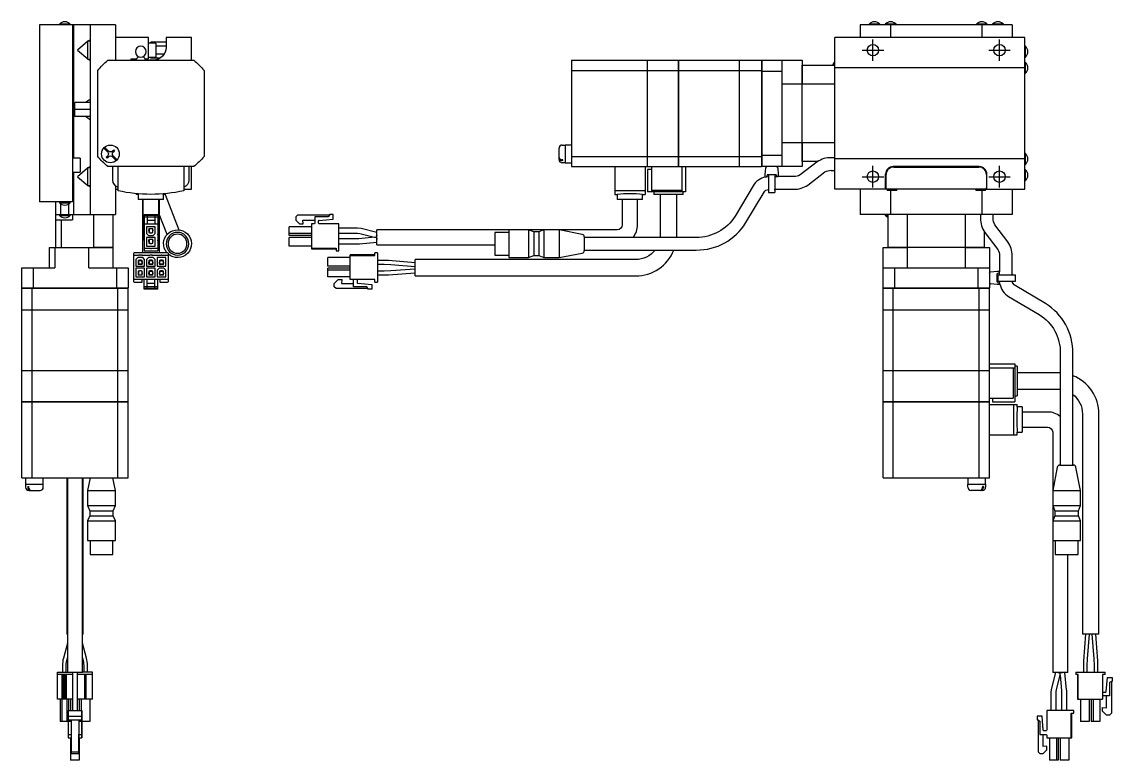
# Model space of a CAD drawing. Extents: x 0 to 883, y -8 to 535.
# Drawn here: x 452.5 to 883.2, y 122.6 to 414.4 of the extents above; entities that cross this region are included whole.
import ezdxf

# ---------------------------------------------------------------- set-up
doc = ezdxf.new("R2010")
doc.units = 0
doc.header["$LTSCALE"] = 0.5
doc.linetypes.add('CENTER', pattern=[50.8, 31.75, -6.35, 6.35, -6.35])
doc.layers.add('MSM_CENTER', color=1, linetype='CENTER')
doc.layers.add('MSM_CONTINUOUS', color=7, linetype='CONTINUOUS')

msp = doc.modelspace()

# ---------------------------------------------------------------- linework, layer by layer
at = {"layer": 'MSM_CENTER'}
for p, q in [((788.72, 398.97), (788.72, 407.47)), ((838.72, 398.97), (838.72, 407.47)), ((784.47, 403.22), (792.97, 403.22)), ((834.47, 403.22), (842.97, 403.22)), ((788.72, 348.97), (788.72, 357.47)), ((838.72, 348.97), (838.72, 357.47)), ((784.47, 353.22), (792.97, 353.22)), ((834.47, 353.22), (842.97, 353.22))]:
    msp.add_line(p, q, dxfattribs=at)
at = {"layer": 'MSM_CONTINUOUS'}
for p, q in [((471.68, 413.52), (467.38, 413.52)), ((467.38, 413.52), (467.38, 413.22)), ((471.68, 413.22), (471.68, 413.52)), ((791.47, 413.52), (787.17, 413.52)), ((787.17, 413.52), (787.17, 413.22)), ((791.47, 413.22), (791.47, 413.52)), ((797.87, 413.52), (793.57, 413.52)), ((793.57, 413.52), (793.57, 413.22)), ((797.87, 413.22), (797.87, 413.52)), ((833.87, 413.52), (829.57, 413.52)), ((829.57, 413.52), (829.57, 413.22)), ((833.87, 413.22), (833.87, 413.52)), ((840.27, 413.52), (835.97, 413.52)), ((835.97, 413.52), (835.97, 413.22)), ((840.27, 413.22), (840.27, 413.52)), ((489.53, 413.22), (459.53, 413.22)), ((459.53, 413.22), (459.53, 343.22)), ((472.53, 413.22), (472.53, 343.22)), ((473.03, 360.47), (473.03, 413.22)), ((479.53, 413.22), (479.53, 338.22)), ((489.53, 413.22), (489.53, 399.22)), ((783.72, 413.22), (783.72, 408.22)), ((843.72, 413.22), (783.72, 413.22)), ((795.72, 413.22), (795.72, 408.22)), ((831.72, 413.22), (831.72, 408.22)), ((843.72, 413.22), (843.72, 408.22)), ((478.53, 406.63), (474.53, 403.22)), ((478.53, 406.72), (478.53, 399.72)), ((479.53, 406.72), (478.53, 406.72)), ((479.41, 407.12), (478.66, 406.72)), ((479.53, 406.97), (479.41, 407.12)), ((502.53, 408.22), (489.53, 408.22)), ((502.53, 399.82), (502.53, 408.22)), ((505.53, 405.97), (502.53, 405.97)), ((509.53, 406.4), (503.53, 406.4)), ((503.53, 405.97), (503.53, 406.4)), ((505.53, 405.97), (505.53, 400.47)), ((509.53, 408.22), (509.53, 404.32)), ((519.53, 408.22), (509.53, 408.22)), ((519.53, 399.22), (519.53, 408.22)), ((773.72, 348.22), (773.72, 408.22)), ((848.72, 408.22), (773.72, 408.22)), ((848.72, 348.22), (848.72, 408.22)), ((474.53, 403.22), (478.61, 399.76)), ((509.53, 404.81), (505.53, 404.81)), ((508.75, 401.64), (505.53, 401.64)), ((849.02, 404.77), (848.72, 404.77)), ((849.02, 400.47), (849.02, 404.77)), ((478.53, 399.72), (479.53, 399.72)), ((478.66, 399.72), (479.41, 399.32)), ((479.41, 399.32), (479.53, 399.48)), ((486.56, 399.22), (520.5, 399.22)), ((495.73, 399.82), (497.93, 399.82)), ((495.73, 399.22), (495.73, 399.82)), ((497.93, 399.82), (498.13, 400.18)), ((500.93, 400.18), (501.14, 399.82)), ((501.14, 399.82), (502.53, 399.82)), ((502.53, 400.47), (505.53, 400.47)), ((503.03, 399.22), (503.03, 399.32)), ((504.53, 399.32), (503.03, 399.32)), ((503.53, 400.05), (503.53, 400.47)), ((507.13, 400.05), (503.53, 400.05)), ((669.72, 399.22), (669.72, 357.22)), ((669.72, 399.22), (699.67, 399.22)), ((699.67, 357.22), (699.67, 399.22)), ((699.67, 399.17), (699.72, 399.17)), ((699.72, 357.22), (699.72, 399.22)), ((699.72, 399.22), (711.97, 399.22)), ((711.97, 357.22), (711.97, 399.22)), ((711.97, 399.17), (712.02, 399.17)), ((712.02, 357.22), (712.02, 399.22)), ((712.02, 399.22), (735.97, 399.22)), ((735.97, 357.22), (735.97, 399.22)), ((735.97, 399.17), (736.02, 399.17)), ((736.02, 357.22), (736.02, 399.22)), ((736.02, 399.22), (744.72, 399.22)), ((744.72, 399.22), (744.72, 357.22)), ((744.82, 399.22), (744.72, 399.12)), ((744.82, 399.22), (744.82, 394.72)), ((744.82, 399.22), (760.72, 399.22)), ((752.72, 399.22), (752.72, 394.72)), ((760.72, 399.22), (760.72, 389.72)), ((760.72, 359.22), (760.72, 397.22)), ((760.72, 397.22), (773.72, 397.22)), ((773.43, 398.37), (773.43, 397.22)), ((773.72, 398.37), (773.43, 398.37)), ((848.72, 400.47), (849.02, 400.47)), ((849.02, 398.37), (848.72, 398.37)), ((849.02, 394.07), (849.02, 398.37)), ((482.53, 361.25), (482.53, 395.19)), ((524.53, 395.19), (524.53, 361.25)), ((669.72, 395.19), (699.67, 395.19)), ((699.67, 394.94), (699.72, 394.94)), ((699.72, 395.19), (711.97, 395.19)), ((711.97, 394.94), (712.02, 394.94)), ((712.02, 395.19), (735.97, 395.19)), ((735.97, 394.94), (736.02, 394.94)), ((736.02, 395.19), (744.72, 395.19)), ((744.82, 394.72), (744.72, 394.68)), ((744.82, 394.72), (744.82, 361.72)), ((752.72, 394.72), (744.82, 394.72)), ((752.72, 394.72), (752.72, 361.72)), ((848.72, 396.22), (773.72, 396.22)), ((848.72, 394.07), (849.02, 394.07)), ((773.72, 389.72), (752.72, 389.72)), ((479.28, 383.59), (477.73, 382.49)), ((479.28, 383.59), (479.41, 383.62)), ((479.53, 383.47), (479.41, 383.62)), ((479.53, 382.47), (473.53, 382.47)), ((473.53, 376.97), (473.53, 382.47)), ((479.53, 379.72), (473.53, 379.72)), ((479.53, 376.97), (473.53, 376.97)), ((479.18, 375.89), (477.71, 376.97)), ((479.32, 375.84), (479.18, 375.89)), ((479.41, 375.82), (479.32, 375.84)), ((479.41, 375.82), (479.53, 375.98)), ((752.72, 366.72), (773.72, 366.72)), ((760.72, 366.72), (760.72, 357.22)), ((486.47, 362.93), (484.89, 364.52)), ((485.24, 364.87), (486.83, 363.28)), ((488.24, 363.28), (488.84, 363.89)), ((489.2, 363.53), (488.59, 362.93)), ((488.84, 363.89), (489.2, 363.53)), ((664.72, 360.02), (664.72, 364.42)), ((666.02, 365.72), (667.17, 365.72)), ((667.17, 365.72), (667.17, 358.72)), ((667.22, 365.67), (667.17, 365.67)), ((667.22, 365.72), (667.22, 358.72)), ((669.72, 365.72), (667.22, 365.72)), ((849.02, 362.37), (848.72, 362.37)), ((849.02, 358.07), (849.02, 362.37)), ((475.53, 360.47), (472.53, 360.47)), ((475.53, 360.47), (475.53, 354.97)), ((485.87, 360.92), (486.47, 361.52)), ((486.23, 360.56), (485.87, 360.92)), ((486.83, 361.16), (486.23, 360.56)), ((489.83, 359.58), (488.24, 361.16)), ((488.59, 361.52), (490.18, 359.93)), ((666.22, 359.93), (666.02, 359.93)), ((666.22, 359.58), (666.02, 359.58)), ((667.17, 358.72), (666.02, 358.72)), ((666.22, 359.58), (666.22, 359.93)), ((667.17, 358.77), (667.22, 358.77)), ((667.22, 358.72), (669.72, 358.72)), ((669.72, 361.25), (699.67, 361.25)), ((699.67, 361.51), (699.72, 361.51)), ((699.72, 361.25), (711.97, 361.25)), ((711.97, 361.51), (712.02, 361.51)), ((712.02, 361.25), (735.97, 361.25)), ((735.97, 361.51), (736.02, 361.51)), ((736.02, 361.25), (744.72, 361.25)), ((744.82, 361.72), (744.72, 361.77)), ((744.82, 361.72), (752.72, 361.72)), ((744.82, 361.72), (744.82, 357.22)), ((752.72, 361.72), (752.72, 357.22)), ((766.7, 359.06), (759.95, 353.89)), ((766.95, 359.22), (760.72, 359.22)), ((773.72, 360.72), (772.24, 360.72)), ((848.72, 360.22), (773.72, 360.22)), ((848.72, 358.07), (849.02, 358.07)), ((472.53, 354.97), (475.53, 354.97)), ((473.03, 338.22), (473.03, 354.97)), ((478.53, 356.63), (474.53, 353.22)), ((474.53, 353.22), (478.58, 349.78)), ((478.53, 356.72), (478.53, 349.72)), ((479.53, 356.72), (478.53, 356.72)), ((479.41, 357.12), (478.66, 356.72)), ((479.53, 356.97), (479.41, 357.12)), ((520.5, 357.22), (486.56, 357.22)), ((488.53, 351.8), (488.53, 357.22)), ((490.53, 347.65), (490.53, 357.22)), ((516.53, 357.22), (516.53, 347.65)), ((518.53, 357.22), (518.53, 351.8)), ((519.53, 348.22), (519.53, 357.22)), ((669.72, 357.22), (699.67, 357.22)), ((686.72, 357.22), (686.72, 346.23)), ((698.72, 357.22), (698.72, 346.23)), ((699.67, 357.27), (699.72, 357.27)), ((699.72, 357.22), (735.97, 357.22)), ((699.72, 356.02), (699.72, 347.22)), ((701.22, 356.02), (699.72, 356.02)), ((701.22, 357.22), (701.22, 347.82)), ((711.97, 357.27), (712.02, 357.27)), ((713.22, 357.22), (713.22, 347.22)), ((714.72, 357.22), (714.72, 347.22)), ((735.97, 357.27), (736.02, 357.27)), ((736.02, 357.22), (744.72, 357.22)), ((744.72, 357.32), (744.82, 357.22)), ((760.72, 357.22), (744.82, 357.22)), ((746.12, 354.12), (746.35, 356.77)), ((746.12, 353.03), (746.12, 354.12)), ((746.89, 353.87), (746.63, 353.13)), ((746.63, 353.13), (747.47, 353.23)), ((747.12, 354.12), (746.89, 353.87)), ((747.12, 354.12), (750.33, 354.12)), ((749.97, 353.95), (747.47, 353.95)), ((747.47, 353.95), (747.47, 346.95)), ((747.47, 353.23), (747.47, 352.29)), ((749.97, 353.95), (749.97, 346.95)), ((749.97, 353.24), (750.79, 353.24)), ((750.33, 354.12), (750.54, 353.9)), ((750.54, 353.9), (750.79, 353.24)), ((750.79, 353.24), (751.16, 353.25)), ((751.09, 356.77), (751.32, 354.12)), ((757.45, 353.25), (751.16, 353.25)), ((751.32, 354.12), (751.32, 353.25)), ((762.99, 349.92), (769.74, 355.09)), ((772.24, 355.72), (773.72, 355.72)), ((793.72, 348.22), (793.72, 354.22)), ((793.92, 348.32), (793.92, 354.02)), ((830.72, 357.22), (796.72, 357.22)), ((796.92, 357.02), (830.52, 357.02)), ((833.52, 354.02), (833.52, 348.32)), ((833.72, 348.22), (833.72, 354.22)), ((849.02, 355.97), (848.72, 355.97)), ((849.02, 351.67), (849.02, 355.97)), ((478.53, 349.72), (479.53, 349.72)), ((478.66, 349.72), (479.41, 349.32)), ((479.41, 349.32), (479.53, 349.48)), ((489.53, 349.57), (489.53, 338.22)), ((741.4, 349.62), (734.28, 337.62)), ((746.3, 353.08), (746.63, 353.13)), ((848.72, 351.67), (849.02, 351.67)), ((489.53, 348.22), (490.53, 348.22)), ((497.71, 346.51), (497.71, 346.22)), ((498.53, 346.22), (497.71, 346.22)), ((498.53, 346.44), (498.53, 344.22)), ((508.53, 344.22), (508.53, 346.44)), ((509.35, 346.22), (508.53, 346.22)), ((509.11, 346.22), (514.58, 332.2)), ((509.35, 346.22), (509.35, 346.51)), ((516.53, 348.22), (519.53, 348.22)), ((698.72, 347.65), (686.72, 347.65)), ((686.72, 346.23), (687.72, 346.23)), ((687.72, 346.23), (687.72, 344.22)), ((697.72, 346.23), (698.72, 346.23)), ((697.72, 344.22), (697.72, 346.23)), ((714.72, 347.22), (699.72, 347.22)), ((713.22, 347.82), (701.22, 347.82)), ((702.15, 347.22), (702.15, 346.22)), ((713.79, 346.22), (702.15, 346.22)), ((704.72, 346.22), (704.72, 330.22)), ((711.22, 330.22), (711.22, 346.22)), ((713.79, 346.22), (713.79, 347.22)), ((738.58, 335.07), (745.7, 347.07)), ((747.47, 346.95), (749.97, 346.95)), ((749.97, 347.95), (749.97, 348.25)), ((749.97, 348.25), (757.45, 348.25)), ((794.32, 348.22), (773.72, 348.22)), ((783.72, 348.22), (783.72, 338.22)), ((793.72, 348.82), (793.92, 348.82)), ((833.52, 348.32), (793.92, 348.32)), ((794.32, 348.32), (794.32, 347.72)), ((798.12, 347.72), (794.32, 347.72)), ((795.72, 347.72), (795.72, 338.22)), ((798.12, 347.72), (798.12, 348.32)), ((829.32, 348.22), (798.12, 348.22)), ((823.72, 348.22), (823.72, 348.32)), ((829.32, 348.32), (829.32, 347.72)), ((833.12, 347.72), (829.32, 347.72)), ((831.72, 347.72), (831.72, 338.22)), ((833.12, 347.72), (833.12, 348.32)), ((833.12, 348.22), (848.72, 348.22)), ((833.52, 348.82), (833.72, 348.82)), ((833.62, 348.62), (833.52, 348.62)), ((833.62, 348.62), (833.62, 348.82)), ((843.72, 348.22), (843.72, 338.22)), ((472.53, 343.22), (459.53, 343.22)), ((466.03, 325.22), (466.03, 343.22)), ((467.38, 343.22), (467.38, 342.93)), ((467.38, 342.93), (471.68, 342.93)), ((468, 338.22), (468, 342.45)), ((471.07, 338.22), (471.07, 342.45)), ((471.68, 342.93), (471.68, 343.22)), ((508.53, 344.22), (498.53, 344.22)), ((500.28, 323.12), (500.28, 344.22)), ((500.53, 329.22), (500.53, 344.22)), ((506.53, 344.22), (506.53, 329.22)), ((506.78, 344.22), (506.78, 323.12)), ((697.72, 344.22), (687.72, 344.22)), ((689.72, 344.22), (689.72, 334.22)), ((695.72, 334.22), (695.72, 344.22)), ((466.03, 338.22), (489.53, 338.22)), ((466.03, 336.22), (472.53, 336.22)), ((467.38, 338.22), (467.38, 337.93)), ((467.38, 337.93), (471.68, 337.93)), ((468.03, 336.22), (468.03, 325.22)), ((471.68, 337.93), (471.68, 338.22)), ((472.53, 338.22), (472.53, 336.22)), ((481.03, 325.22), (481.03, 338.22)), ((488.53, 338.22), (488.53, 325.22)), ((500.83, 338.32), (506.23, 338.32)), ((500.83, 338.32), (500.83, 323.92)), ((500.83, 338.02), (506.23, 338.02)), ((500.83, 337.32), (506.23, 337.32)), ((502.03, 338.02), (502.03, 334.52)), ((502.03, 336.02), (505.03, 336.02)), ((505.03, 338.02), (505.03, 334.52)), ((506.23, 338.32), (506.23, 323.92)), ((509.92, 330.38), (506.78, 338.44)), ((561.42, 338.02), (560.72, 337.32)), ((560.72, 337.32), (560.72, 336.02)), ((560.72, 336.02), (562.22, 334.52)), ((560.72, 336.02), (562.22, 334.52)), ((574.02, 338.02), (561.42, 338.02)), ((563.59, 336.02), (568.27, 336.02)), ((563.72, 334.52), (563.59, 336.02)), ((563.59, 336.02), (568.27, 336.02)), ((568.27, 337.32), (568.27, 334.82)), ((573.52, 337.32), (568.27, 337.32)), ((569.96, 335.92), (575.52, 336.41)), ((569.96, 335.92), (575.52, 336.41)), ((569.96, 335.92), (571.11, 336.02)), ((569.96, 335.92), (571.11, 336.02)), ((571.11, 336.02), (571.11, 336.02)), ((574.02, 338.02), (573.52, 337.32)), ((574.02, 338.32), (574.02, 338.02)), ((575.52, 338.32), (574.02, 338.32)), ((575.52, 336.41), (575.52, 338.32)), ((843.72, 338.22), (783.72, 338.22)), ((793.57, 338.22), (793.57, 337.93)), ((793.57, 337.93), (794.72, 337.93)), ((794.72, 325.22), (794.72, 338.22)), ((802.22, 338.22), (802.22, 317.22)), ((825.22, 317.22), (825.22, 338.22)), ((831.22, 338.22), (831.22, 336.75)), ((836.22, 336.75), (836.22, 338.22)), ((500.83, 334.52), (506.23, 334.52)), ((501.83, 333.42), (501.83, 330.77)), ((505.23, 333.42), (501.83, 333.42)), ((502.63, 332.27), (502.63, 331.77)), ((502.78, 332.27), (502.63, 332.27)), ((502.63, 331.77), (502.78, 331.77)), ((502.73, 332.77), (504.33, 332.77)), ((502.73, 332.77), (502.73, 332.27)), ((502.73, 331.77), (502.73, 331.12)), ((502.78, 332.77), (502.78, 331.4)), ((504.28, 331.4), (504.28, 332.77)), ((504.28, 332.27), (504.43, 332.27)), ((504.28, 331.77), (504.43, 331.77)), ((504.33, 332.27), (504.33, 332.77)), ((504.33, 331.12), (504.33, 331.77)), ((504.43, 331.77), (504.43, 332.27)), ((505.23, 330.77), (505.23, 333.42)), ((567.02, 333.42), (558.12, 333.42)), ((558.12, 330.02), (558.12, 333.42)), ((562.22, 334.52), (563.72, 334.52)), ((562.22, 334.52), (563.72, 334.52)), ((567.97, 334.52), (567.02, 334.52)), ((567.02, 334.52), (567.02, 324.92)), ((569.77, 334.82), (569.77, 335.72)), ((577.72, 334.52), (570.07, 334.52)), ((577.72, 323.92), (577.72, 334.52)), ((585.08, 332.9), (577.72, 332.9)), ((586.6, 332.7), (585.08, 332.9)), ((592.72, 331.11), (586.6, 332.7)), ((592.72, 326.22), (592.72, 332.22)), ((644.92, 332.22), (592.72, 332.22)), ((644.92, 332.22), (644.92, 321.22)), ((652.72, 332.22), (644.92, 332.22)), ((652.72, 332.22), (652.72, 321.22)), ((654.72, 331.37), (652.72, 332.22)), ((658.72, 332.22), (652.72, 332.22)), ((658.72, 332.22), (656.72, 331.37)), ((658.72, 332.22), (658.72, 321.22)), ((664.72, 332.22), (658.72, 332.22)), ((664.72, 332.22), (664.72, 321.22)), ((673.92, 330.42), (664.72, 332.22)), ((687.72, 332.22), (664.72, 332.22)), ((842.03, 327.49), (836.86, 334.25)), ((501.83, 330.77), (502.58, 330.02)), ((501.83, 329.22), (501.83, 325.82)), ((505.23, 329.22), (501.83, 329.22)), ((502.58, 330.02), (504.48, 330.02)), ((502.78, 328.07), (502.63, 328.07)), ((502.63, 328.07), (502.63, 327.57)), ((502.63, 327.57), (502.78, 327.57)), ((502.73, 331.12), (503.06, 331.12)), ((502.73, 328.57), (504.33, 328.57)), ((502.73, 328.57), (502.73, 328.07)), ((502.73, 327.57), (502.73, 326.92)), ((502.78, 331.4), (503.16, 331.02)), ((502.78, 328.57), (502.78, 327.2)), ((503.16, 331.02), (503.91, 331.02)), ((503.91, 331.02), (504.28, 331.4)), ((504.01, 331.12), (504.33, 331.12)), ((504.28, 327.2), (504.28, 328.57)), ((504.28, 328.07), (504.43, 328.07)), ((504.28, 327.57), (504.43, 327.57)), ((504.33, 328.07), (504.33, 328.57)), ((504.33, 326.92), (504.33, 327.57)), ((504.43, 327.57), (504.43, 328.07)), ((504.48, 330.02), (505.23, 330.77)), ((505.23, 325.82), (505.23, 329.22)), ((567.02, 330.77), (558.12, 330.77)), ((567.02, 330.02), (558.12, 330.02)), ((567.02, 330.02), (558.12, 330.02)), ((558.12, 325.82), (558.12, 329.22)), ((567.02, 329.22), (558.12, 329.22)), ((577.72, 330.9), (585.08, 330.9)), ((585.63, 328.7), (577.72, 328.7)), ((585.08, 330.9), (586.09, 330.77)), ((585.72, 328.7), (585.63, 328.7)), ((591.78, 329.29), (585.72, 328.7)), ((585.92, 326.71), (592.72, 327.37)), ((586.09, 330.77), (591.78, 329.29)), ((591.78, 329.29), (592.5, 329.23)), ((592.72, 330.07), (592.5, 329.23)), ((592.54, 329.36), (592.5, 329.23)), ((592.5, 329.23), (592.54, 329.36)), ((592.54, 329.36), (592.72, 330.07)), ((592.63, 329.37), (592.54, 329.36)), ((592.63, 329.37), (592.72, 328.37)), ((639.42, 331.22), (639.42, 322.22)), ((644.92, 331.22), (639.42, 331.22)), ((654.72, 331.37), (654.72, 322.07)), ((656.72, 331.37), (654.72, 331.37)), ((656.72, 331.37), (656.72, 322.07)), ((674.72, 329.44), (674.72, 324.01)), ((718.92, 329.22), (674.72, 329.22)), ((832.72, 331.43), (832.72, 325.22)), ((832.89, 331.2), (838.06, 324.45)), ((463.53, 317.22), (463.53, 325.22)), ((463.53, 325.22), (488.53, 325.22)), ((465.53, 325.22), (465.53, 317.22)), ((479.03, 317.22), (479.03, 325.22)), ((488.53, 325.22), (481.03, 325.22)), ((488.53, 325.22), (488.53, 317.22)), ((510.13, 323.12), (496.93, 323.12)), ((500.83, 324.92), (503.28, 324.92)), ((500.83, 323.92), (506.23, 323.92)), ((501.83, 325.82), (505.23, 325.82)), ((502.73, 326.92), (503.06, 326.92)), ((502.78, 327.2), (503.16, 326.82)), ((503.16, 326.82), (503.91, 326.82)), ((503.78, 324.92), (506.23, 324.92)), ((503.91, 326.82), (504.28, 327.2)), ((504.01, 326.92), (504.33, 326.92)), ((567.02, 325.82), (558.12, 325.82)), ((567.02, 325.82), (558.12, 325.82)), ((567.02, 324.92), (576.72, 324.92)), ((567.02, 324.92), (576.72, 324.92)), ((567.02, 324.92), (567.02, 324.67)), ((567.02, 324.67), (576.72, 324.67)), ((576.72, 324.92), (576.72, 323.92)), ((576.72, 323.92), (577.72, 323.92)), ((576.72, 323.92), (577.72, 323.92)), ((577.72, 326.7), (585.63, 326.7)), ((585.63, 326.7), (585.92, 326.71)), ((591.97, 322.12), (591.97, 323.12)), ((592.97, 323.12), (591.97, 323.12)), ((592.72, 326.22), (639.42, 326.22)), ((592.97, 323.12), (592.97, 311.52)), ((664.72, 321.22), (673.92, 323.03)), ((674.72, 324.22), (718.92, 324.22)), ((792.72, 309.32), (792.72, 325.22)), ((792.72, 325.22), (802.22, 325.22)), ((832.72, 325.22), (794.72, 325.22)), ((825.22, 325.22), (834.72, 325.22)), ((834.72, 325.22), (834.72, 309.32)), ((496.63, 322.82), (496.63, 311.82)), ((498.53, 322.12), (496.63, 322.12)), ((498.38, 321.22), (497.63, 320.47)), ((497.63, 320.47), (497.63, 317.82)), ((500.28, 321.22), (498.38, 321.22)), ((498.58, 319.47), (498.43, 319.47)), ((498.43, 319.47), (498.43, 318.97)), ((498.43, 318.97), (498.58, 318.97)), ((498.86, 320.12), (498.53, 320.12)), ((498.53, 320.12), (498.53, 319.47)), ((498.53, 318.97), (498.53, 318.47)), ((498.96, 320.22), (498.58, 319.85)), ((498.58, 319.85), (498.58, 318.47)), ((499.71, 320.22), (498.96, 320.22)), ((499.08, 322.12), (499.03, 322.12)), ((499.55, 320.07), (500, 319.93)), ((499.63, 322.12), (499.58, 322.12)), ((500.08, 319.85), (499.71, 320.22)), ((500.13, 320.12), (499.81, 320.12)), ((500.08, 318.47), (500.08, 319.85)), ((500.23, 319.47), (500.08, 319.47)), ((500.23, 318.97), (500.08, 318.97)), ((503.01, 322.12), (500.13, 322.12)), ((500.13, 319.47), (500.13, 320.12)), ((500.13, 318.47), (500.13, 318.97)), ((500.23, 318.97), (500.23, 319.47)), ((501.03, 320.47), (500.28, 321.22)), ((501.03, 317.82), (501.03, 320.47)), ((502.58, 321.22), (501.83, 320.47)), ((501.83, 320.47), (501.83, 317.82)), ((504.48, 321.22), (502.58, 321.22)), ((502.78, 319.47), (502.63, 319.47)), ((502.63, 319.47), (502.63, 318.97)), ((502.63, 318.97), (502.78, 318.97)), ((503.06, 320.12), (502.73, 320.12)), ((502.73, 320.12), (502.73, 319.47)), ((502.73, 318.97), (502.73, 318.47)), ((503.16, 320.22), (502.78, 319.85)), ((502.78, 319.85), (502.78, 318.47)), ((503.91, 320.22), (503.16, 320.22)), ((503.56, 322.12), (503.51, 322.12)), ((504.28, 319.85), (503.91, 320.22)), ((504.33, 320.12), (504.01, 320.12)), ((507.48, 322.12), (504.06, 322.12)), ((504.28, 318.47), (504.28, 319.85)), ((504.43, 319.47), (504.28, 319.47)), ((504.43, 318.97), (504.28, 318.97)), ((504.33, 319.47), (504.33, 320.12)), ((504.33, 318.47), (504.33, 318.97)), ((504.43, 318.97), (504.43, 319.47)), ((505.23, 320.47), (504.48, 321.22)), ((505.23, 317.82), (505.23, 320.47)), ((509.43, 321.22), (506.03, 321.22)), ((506.03, 321.22), (506.03, 317.82)), ((506.98, 319.47), (506.83, 319.47)), ((506.83, 319.47), (506.83, 318.97)), ((506.83, 318.97), (506.98, 318.97)), ((507.26, 320.12), (506.93, 320.12)), ((506.93, 320.12), (506.93, 319.47)), ((506.93, 318.97), (506.93, 318.47)), ((507.36, 320.22), (506.98, 319.85)), ((506.98, 319.85), (506.98, 318.47)), ((507.52, 320.07), (507.07, 319.93)), ((508.11, 320.22), (507.36, 320.22)), ((510.43, 322.12), (507.98, 322.12)), ((508.48, 319.85), (508.11, 320.22)), ((508.53, 320.12), (508.21, 320.12)), ((508.48, 318.47), (508.48, 319.85)), ((508.63, 319.47), (508.48, 319.47)), ((508.63, 318.97), (508.48, 318.97)), ((508.53, 319.47), (508.53, 320.12)), ((508.53, 318.47), (508.53, 318.97)), ((508.63, 318.97), (508.63, 319.47)), ((509.43, 317.82), (509.43, 321.22)), ((510.43, 311.82), (510.43, 322.82)), ((573.37, 317.82), (573.37, 321.22)), ((582.27, 321.22), (573.37, 321.22)), ((582.27, 312.52), (582.27, 322.37)), ((591.97, 322.37), (582.27, 322.37)), ((582.27, 322.12), (591.97, 322.12)), ((596.58, 320.1), (592.97, 320.1)), ((607.97, 319.23), (597.43, 320.06)), ((607.97, 313.97), (607.97, 320.47)), ((694.97, 320.47), (607.97, 320.47)), ((639.42, 322.22), (644.92, 322.22)), ((644.92, 321.22), (652.72, 321.22)), ((652.72, 321.22), (654.72, 322.07)), ((654.72, 322.07), (656.72, 322.07)), ((656.72, 322.07), (658.72, 321.22)), ((658.72, 321.22), (664.72, 321.22)), ((838.69, 321.95), (838.69, 315.66)), ((843.69, 314.47), (843.69, 321.95)), ((452.53, 317.22), (465.53, 317.22)), ((452.53, 309.32), (452.53, 317.22)), ((457.03, 317.22), (457.03, 309.32)), ((479.03, 317.22), (494.53, 317.22)), ((490.03, 309.32), (490.03, 317.22)), ((494.53, 317.22), (494.53, 309.32)), ((497.63, 317.82), (501.03, 317.82)), ((497.63, 317.02), (497.63, 313.62)), ((501.03, 317.02), (497.63, 317.02)), ((498.58, 315.27), (498.43, 315.27)), ((498.43, 315.27), (498.43, 314.77)), ((498.43, 314.77), (498.58, 314.77)), ((500.13, 318.47), (498.53, 318.47)), ((498.86, 315.92), (498.53, 315.92)), ((498.53, 315.92), (498.53, 315.27)), ((498.53, 314.77), (498.53, 314.27)), ((498.96, 316.02), (498.58, 315.65)), ((498.58, 315.65), (498.58, 314.27)), ((499.71, 316.02), (498.96, 316.02)), ((499.65, 318.47), (499.12, 318.63)), ((500.08, 315.65), (499.71, 316.02)), ((500.13, 315.92), (499.81, 315.92)), ((500.08, 314.27), (500.08, 315.65)), ((500.23, 315.27), (500.08, 315.27)), ((500.23, 314.77), (500.08, 314.77)), ((500.13, 315.27), (500.13, 315.92)), ((500.13, 314.27), (500.13, 314.77)), ((500.23, 314.77), (500.23, 315.27)), ((501.03, 313.62), (501.03, 317.02)), ((501.83, 317.82), (505.23, 317.82)), ((501.83, 317.02), (501.83, 313.62)), ((505.23, 317.02), (501.83, 317.02)), ((502.78, 315.27), (502.63, 315.27)), ((502.63, 315.27), (502.63, 314.77)), ((502.63, 314.77), (502.78, 314.77)), ((504.33, 318.47), (502.73, 318.47)), ((503.06, 315.92), (502.73, 315.92)), ((502.73, 315.92), (502.73, 315.27)), ((502.73, 314.77), (502.73, 314.27)), ((502.79, 318.47), (502.78, 318.56)), ((503.16, 316.02), (502.78, 315.65)), ((502.78, 315.65), (502.78, 314.27)), ((503.91, 316.02), (503.16, 316.02)), ((504.28, 315.65), (503.91, 316.02)), ((504.33, 315.92), (504.01, 315.92)), ((504.28, 318.47), (504.28, 318.56)), ((504.28, 314.27), (504.28, 315.65)), ((504.43, 315.27), (504.28, 315.27)), ((504.43, 314.77), (504.28, 314.77)), ((504.33, 315.27), (504.33, 315.92)), ((504.33, 314.27), (504.33, 314.77)), ((504.43, 314.77), (504.43, 315.27)), ((505.23, 313.62), (505.23, 317.02)), ((506.03, 317.82), (509.43, 317.82)), ((506.78, 317.02), (506.03, 316.27)), ((506.03, 316.27), (506.03, 313.62)), ((508.68, 317.02), (506.78, 317.02)), ((506.98, 315.27), (506.83, 315.27)), ((506.83, 315.27), (506.83, 314.77)), ((506.83, 314.77), (506.98, 314.77)), ((508.53, 318.47), (506.93, 318.47)), ((507.26, 315.92), (506.93, 315.92)), ((506.93, 315.92), (506.93, 315.27)), ((506.93, 314.77), (506.93, 314.27)), ((507.36, 316.02), (506.98, 315.65)), ((506.98, 315.65), (506.98, 314.27)), ((506.98, 314.58), (507.53, 314.43)), ((508.11, 316.02), (507.36, 316.02)), ((507.94, 315.87), (507.39, 316.02)), ((507.42, 318.47), (507.95, 318.63)), ((508.48, 315.65), (508.11, 316.02)), ((508.53, 315.92), (508.21, 315.92)), ((508.48, 314.27), (508.48, 315.65)), ((508.63, 315.27), (508.48, 315.27)), ((508.63, 314.77), (508.48, 314.77)), ((508.53, 315.27), (508.53, 315.92)), ((508.53, 314.27), (508.53, 314.77)), ((508.63, 314.77), (508.63, 315.27)), ((509.43, 316.27), (508.68, 317.02)), ((509.43, 313.62), (509.43, 316.27)), ((582.27, 317.82), (573.37, 317.82)), ((573.37, 313.62), (573.37, 317.02)), ((582.27, 317.02), (573.37, 317.02)), ((582.27, 316.27), (573.37, 316.27)), ((592.97, 318.6), (595.6, 318.6)), ((595.61, 315.9), (592.97, 315.9)), ((595.6, 318.6), (598.24, 318.5)), ((598.23, 316), (595.61, 315.9)), ((597.4, 314.43), (607.97, 315.22)), ((607.92, 316.72), (598.23, 316)), ((598.24, 318.5), (607.91, 317.73)), ((607.92, 316.72), (607.97, 316.7)), ((792.72, 317.22), (797.22, 317.22)), ((797.22, 317.22), (830.22, 317.22)), ((797.22, 317.22), (797.22, 309.32)), ((830.22, 309.32), (830.22, 317.22)), ((830.22, 317.22), (834.72, 317.22)), ((835.18, 315.59), (837.82, 315.82)), ((837.82, 315.82), (838.69, 315.82)), ((837.82, 314.83), (838.05, 315.04)), ((837.82, 311.62), (837.82, 314.83)), ((837.99, 314.47), (837.99, 311.97)), ((837.99, 314.47), (844.99, 314.47)), ((838.05, 315.04), (838.71, 315.29)), ((838.71, 315.29), (838.69, 315.66)), ((838.71, 314.47), (838.71, 315.29)), ((843.99, 314.47), (843.69, 314.47)), ((844.99, 311.97), (844.99, 314.47)), ((510.43, 312.52), (496.63, 312.52)), ((496.93, 311.52), (500.03, 311.52)), ((497.63, 313.62), (501.03, 313.62)), ((500.13, 314.27), (498.53, 314.27)), ((500.03, 311.52), (500.03, 312.52)), ((500.83, 308.72), (500.83, 312.52)), ((501.83, 313.62), (505.23, 313.62)), ((502.03, 309.02), (502.03, 312.52)), ((505.03, 311.02), (502.03, 311.02)), ((504.33, 314.27), (502.73, 314.27)), ((505.03, 309.02), (505.03, 312.52)), ((506.03, 313.62), (509.43, 313.62)), ((506.23, 308.72), (506.23, 312.52)), ((508.53, 314.27), (506.93, 314.27)), ((507.03, 312.52), (507.03, 311.52)), ((507.03, 311.52), (510.13, 311.52)), ((582.27, 313.62), (573.37, 313.62)), ((575.97, 311.02), (577.47, 312.52)), ((575.97, 309.72), (575.97, 311.02)), ((577.47, 312.52), (578.97, 312.52)), ((578.97, 312.52), (578.84, 311.02)), ((578.84, 311.02), (583.52, 311.02)), ((591.97, 312.52), (582.27, 312.52)), ((583.52, 309.72), (583.52, 312.22)), ((585.02, 312.22), (585.02, 311.32)), ((585.21, 311.12), (590.77, 310.64)), ((590.77, 310.64), (590.77, 308.72)), ((591.97, 311.52), (591.97, 312.52)), ((591.97, 311.52), (592.97, 311.52)), ((592.97, 314.4), (596.6, 314.4)), ((607.97, 313.97), (694.97, 313.97)), ((837.82, 310.62), (835.18, 310.85)), ((837.82, 311.62), (838.07, 311.39)), ((838.92, 310.62), (837.82, 310.62)), ((837.99, 311.97), (844.99, 311.97)), ((838.07, 311.39), (838.81, 311.13)), ((838.81, 311.13), (838.72, 311.97)), ((838.72, 311.97), (839.66, 311.97)), ((838.86, 310.8), (838.81, 311.13)), ((856.88, 303.08), (844.87, 310.2)), ((452.63, 309.22), (452.53, 309.32)), ((452.53, 309.32), (494.53, 309.32)), ((452.53, 300.52), (452.53, 309.22)), ((452.53, 309.22), (494.53, 309.22)), ((456.56, 300.52), (456.56, 309.22)), ((457.03, 309.32), (457.08, 309.22)), ((490.03, 309.32), (489.99, 309.22)), ((490.5, 300.52), (490.5, 309.22)), ((494.53, 309.32), (494.43, 309.22)), ((494.53, 300.52), (494.53, 309.22)), ((506.23, 309.72), (500.83, 309.72)), ((506.23, 309.02), (500.83, 309.02)), ((506.23, 308.72), (500.83, 308.72)), ((576.67, 309.02), (575.97, 309.72)), ((589.27, 309.02), (576.67, 309.02)), ((588.77, 309.72), (583.52, 309.72)), ((589.27, 309.02), (588.77, 309.72)), ((589.27, 308.72), (589.27, 309.02)), ((590.77, 308.72), (589.27, 308.72)), ((792.72, 309.32), (797.22, 309.32)), ((792.72, 309.32), (792.82, 309.22)), ((792.72, 300.52), (792.72, 309.22)), ((792.72, 309.22), (834.72, 309.22)), ((796.75, 300.52), (796.75, 309.22)), ((797.22, 309.32), (830.22, 309.32)), ((797.22, 309.32), (797.26, 309.22)), ((830.22, 309.32), (830.18, 309.22)), ((830.22, 309.32), (834.72, 309.32)), ((830.69, 300.52), (830.69, 309.22)), ((834.62, 309.22), (834.72, 309.32)), ((834.72, 300.52), (834.72, 309.22)), ((842.32, 305.9), (854.33, 298.78)), ((494.53, 300.52), (452.53, 300.52)), ((452.53, 276.52), (452.53, 300.47)), ((494.53, 300.47), (452.53, 300.47)), ((452.58, 300.47), (452.58, 300.52)), ((456.56, 276.52), (456.56, 300.47)), ((456.82, 300.47), (456.82, 300.52)), ((490.25, 300.47), (490.25, 300.52)), ((490.5, 276.52), (490.5, 300.47)), ((494.48, 300.47), (494.48, 300.52)), ((494.53, 276.52), (494.53, 300.47)), ((834.72, 300.52), (792.72, 300.52)), ((792.72, 276.52), (792.72, 300.47)), ((834.72, 300.47), (792.72, 300.47)), ((792.77, 300.47), (792.77, 300.52)), ((796.75, 276.52), (796.75, 300.47)), ((797.01, 300.47), (797.01, 300.52)), ((830.44, 300.47), (830.44, 300.52)), ((830.69, 276.52), (830.69, 300.47)), ((834.67, 300.47), (834.67, 300.52)), ((834.72, 264.22), (834.72, 300.47)), ((862.72, 283.42), (862.72, 239.22)), ((867.72, 239.22), (867.72, 283.42)), ((494.53, 276.52), (452.53, 276.52)), ((452.53, 264.22), (452.53, 276.47)), ((494.53, 276.47), (452.53, 276.47)), ((452.58, 276.47), (452.58, 276.52)), ((456.56, 264.22), (456.56, 276.47)), ((456.82, 276.47), (456.82, 276.52)), ((490.25, 276.47), (490.25, 276.52)), ((490.5, 264.22), (490.5, 276.47)), ((494.48, 276.47), (494.48, 276.52)), ((494.53, 264.22), (494.53, 276.47)), ((834.72, 276.52), (792.72, 276.52)), ((792.72, 264.22), (792.72, 276.47)), ((834.72, 276.47), (792.72, 276.47)), ((792.77, 276.47), (792.77, 276.52)), ((796.75, 264.22), (796.75, 276.47)), ((797.01, 276.47), (797.01, 276.52)), ((830.44, 276.47), (830.44, 276.52)), ((830.69, 264.22), (830.69, 276.47)), ((834.67, 276.47), (834.67, 276.52)), ((834.72, 279.22), (844.72, 279.22)), ((834.72, 277.72), (844.72, 277.72)), ((844.12, 277.72), (844.12, 265.72)), ((844.72, 279.22), (844.72, 264.22)), ((845.72, 278.29), (844.72, 278.29)), ((845.72, 278.29), (845.72, 266.65)), ((861.72, 275.72), (845.72, 275.72)), ((845.72, 269.22), (861.72, 269.22)), ((494.53, 264.22), (452.53, 264.22)), ((452.53, 234.22), (452.53, 264.17)), ((494.53, 264.17), (452.53, 264.17)), ((452.58, 264.17), (452.58, 264.22)), ((456.56, 234.22), (456.56, 264.17)), ((456.82, 264.17), (456.82, 264.22)), ((490.25, 264.17), (490.25, 264.22)), ((490.5, 234.22), (490.5, 264.17)), ((494.48, 264.17), (494.48, 264.22)), ((494.53, 234.22), (494.53, 264.17)), ((834.72, 264.22), (792.72, 264.22)), ((792.72, 234.22), (792.72, 264.17)), ((834.72, 264.17), (792.72, 264.17)), ((792.77, 264.17), (792.77, 264.22)), ((796.75, 234.22), (796.75, 264.17)), ((797.01, 264.17), (797.01, 264.22)), ((830.44, 264.17), (830.44, 264.22)), ((830.69, 234.22), (830.69, 264.17)), ((834.67, 264.17), (834.67, 264.22)), ((834.72, 265.72), (844.12, 265.72)), ((834.72, 234.22), (834.72, 264.17)), ((834.72, 263.22), (845.72, 263.22)), ((835.92, 265.72), (835.92, 264.22)), ((835.92, 264.22), (844.72, 264.22)), ((844.29, 263.22), (844.29, 251.22)), ((844.72, 266.65), (845.72, 266.65)), ((845.72, 262.22), (845.72, 263.22)), ((847.72, 262.22), (845.72, 262.22)), ((847.72, 262.22), (847.72, 252.22)), ((857.72, 260.22), (847.72, 260.22)), ((871.47, 259.47), (871.47, 172.47)), ((877.97, 172.47), (877.97, 259.47)), ((847.72, 254.22), (857.72, 254.22)), ((834.72, 251.22), (845.72, 251.22)), ((845.72, 251.22), (845.72, 252.22)), ((845.72, 252.22), (847.72, 252.22)), ((859.72, 252.22), (859.72, 229.22)), ((861.53, 238.42), (859.72, 229.22)), ((862.51, 239.22), (867.94, 239.22)), ((870.72, 229.22), (868.92, 238.42)), ((452.53, 234.22), (494.53, 234.22)), ((454.03, 234.22), (454.03, 231.72)), ((461.03, 231.72), (461.03, 234.22)), ((470.28, 234.22), (470.28, 172.47)), ((470.53, 234.22), (470.53, 157.22)), ((476.53, 157.22), (476.53, 234.22)), ((476.78, 172.47), (476.78, 234.22)), ((479.52, 234.22), (478.53, 229.22)), ((489.53, 229.22), (488.55, 234.22)), ((792.72, 234.22), (834.72, 234.22)), ((826.22, 234.22), (826.22, 231.72)), ((833.22, 231.72), (833.22, 234.22)), ((454.03, 231.72), (461.03, 231.72)), ((454.03, 231.67), (461.03, 231.67)), ((454.03, 231.67), (454.03, 230.52)), ((454.08, 231.72), (454.08, 231.67)), ((454.89, 230.72), (455.24, 230.72)), ((454.89, 230.72), (454.89, 230.52)), ((455.24, 230.72), (455.24, 230.52)), ((455.33, 229.22), (459.73, 229.22)), ((460.98, 231.67), (460.98, 231.72)), ((461.03, 230.52), (461.03, 231.67)), ((478.53, 229.22), (489.53, 229.22)), ((478.53, 229.22), (478.53, 223.22)), ((489.53, 223.22), (489.53, 229.22)), ((826.22, 231.72), (833.22, 231.72)), ((826.22, 231.67), (833.22, 231.67)), ((826.22, 230.52), (826.22, 231.67)), ((826.27, 231.72), (826.27, 231.67)), ((831.92, 229.22), (827.52, 229.22)), ((832.02, 230.72), (832.02, 230.52)), ((832.37, 230.72), (832.02, 230.72)), ((832.37, 230.72), (832.37, 230.52)), ((833.17, 231.67), (833.17, 231.72)), ((833.22, 231.67), (833.22, 230.52)), ((859.72, 229.22), (870.72, 229.22)), ((859.72, 229.22), (859.72, 223.22)), ((870.72, 223.22), (870.72, 229.22)), ((478.53, 223.22), (489.53, 223.22)), ((478.53, 223.22), (479.38, 221.22)), ((479.38, 221.22), (488.68, 221.22)), ((479.38, 221.22), (479.38, 219.22)), ((488.68, 221.22), (489.53, 223.22)), ((488.68, 219.22), (488.68, 221.22)), ((859.72, 223.22), (870.72, 223.22)), ((859.72, 223.22), (860.57, 221.22)), ((859.72, 223.22), (859.72, 217.22)), ((860.57, 221.22), (869.87, 221.22)), ((860.57, 221.22), (860.57, 219.22)), ((869.87, 221.22), (870.72, 223.22)), ((869.87, 219.22), (869.87, 221.22)), ((479.38, 219.22), (478.53, 217.22)), ((478.53, 217.22), (489.53, 217.22)), ((478.53, 217.22), (478.53, 209.42)), ((479.38, 219.22), (488.68, 219.22)), ((489.53, 217.22), (488.68, 219.22)), ((489.53, 209.42), (489.53, 217.22)), ((860.57, 219.22), (859.72, 217.22)), ((859.72, 217.22), (870.72, 217.22)), ((859.72, 217.22), (859.72, 209.42)), ((860.57, 219.22), (869.87, 219.22)), ((870.72, 217.22), (869.87, 219.22)), ((870.72, 209.42), (870.72, 217.22)), ((478.53, 209.42), (489.53, 209.42)), ((479.53, 209.42), (479.53, 203.92)), ((488.53, 203.92), (488.53, 209.42)), ((859.72, 209.42), (870.72, 209.42)), ((859.72, 209.42), (859.72, 157.22)), ((860.72, 209.42), (860.72, 203.92)), ((869.72, 203.92), (869.72, 209.42)), ((479.53, 203.92), (488.53, 203.92)), ((860.72, 203.92), (869.72, 203.92)), ((865.72, 157.22), (865.72, 203.92)), ((470.53, 172.47), (470.28, 172.47)), ((476.78, 172.47), (476.53, 172.47)), ((877.97, 172.47), (871.47, 172.47)), ((872.72, 172.47), (871.88, 161.93)), ((873.45, 162.74), (874.22, 172.41)), ((875.23, 172.42), (875.25, 172.47)), ((875.23, 172.42), (875.95, 162.73)), ((877.52, 161.9), (876.73, 172.47)), ((470.53, 168.84), (468.96, 162.99)), ((478.11, 162.98), (476.53, 168.84)), ((468.58, 160.1), (468.58, 157.47)), ((470.08, 157.47), (470.08, 160.1)), ((470.41, 162.6), (470.53, 163.05)), ((476.53, 163.05), (476.66, 162.6)), ((476.98, 160.11), (476.98, 157.47)), ((478.48, 157.47), (478.48, 160.11)), ((871.85, 161.08), (871.85, 157.47)), ((873.35, 160.1), (873.45, 162.74)), ((873.35, 157.47), (873.35, 160.1)), ((875.95, 162.73), (876.05, 160.11)), ((876.05, 160.11), (876.05, 157.47)), ((877.55, 157.47), (877.55, 161.1)), ((466.63, 157.47), (470.53, 157.47)), ((466.63, 146.77), (466.63, 157.47)), ((472.53, 156.47), (466.63, 156.47)), ((468.53, 146.77), (468.53, 156.47)), ((469.03, 146.77), (469.03, 156.47)), ((469.08, 146.77), (469.08, 156.47)), ((469.58, 146.77), (469.58, 156.47)), ((469.63, 146.77), (469.63, 156.47)), ((470.13, 146.77), (470.13, 156.47)), ((476.53, 157.22), (470.53, 157.22)), ((472.53, 157.22), (472.53, 150.84)), ((474.53, 150.84), (474.53, 157.22)), ((474.53, 150.32), (474.53, 157.22)), ((480.43, 156.47), (474.53, 156.47)), ((480.43, 157.47), (476.53, 157.47)), ((477.48, 146.77), (477.48, 156.47)), ((477.98, 146.77), (477.98, 156.47)), ((480.43, 146.77), (480.43, 157.47)), ((860.84, 157.22), (859.24, 151.1)), ((865.72, 157.22), (859.72, 157.22)), ((861.18, 150.59), (862.66, 156.28)), ((861.87, 157.22), (862.72, 157)), ((862.59, 157.04), (861.87, 157.22)), ((862.58, 157.13), (863.57, 157.22)), ((862.58, 157.13), (862.59, 157.04)), ((862.59, 157.04), (862.72, 157)), ((862.72, 157), (862.59, 157.04)), ((862.66, 156.28), (862.72, 157)), ((862.66, 156.28), (863.24, 150.22)), ((865.23, 150.42), (864.58, 157.22)), ((868.82, 157.47), (868.82, 156.47)), ((868.82, 157.47), (880.42, 157.47)), ((869.82, 156.47), (868.82, 156.47)), ((869.57, 156.47), (869.57, 146.77)), ((869.82, 146.77), (869.82, 156.47)), ((880.42, 156.47), (879.42, 156.47)), ((879.42, 156.47), (879.42, 146.77)), ((880.42, 156.47), (880.42, 157.47)), ((880.82, 149.71), (881.31, 155.27)), ((881.31, 155.27), (883.22, 155.27)), ((883.22, 155.27), (883.22, 153.77)), ((472.53, 150.84), (472.53, 149.58)), ((474.53, 149.58), (474.53, 150.84)), ((859.24, 151.1), (859.05, 149.58)), ((882.92, 153.77), (882.22, 153.27)), ((882.22, 153.27), (882.22, 148.02)), ((883.22, 153.77), (882.92, 153.77)), ((882.92, 153.77), (882.92, 141.17)), ((472.53, 146.77), (466.63, 146.77)), ((467.63, 146.77), (467.63, 137.87)), ((468.38, 146.77), (468.38, 137.87)), ((470.28, 146.77), (470.28, 137.87)), ((471.03, 146.77), (471.03, 142.22)), ((471.83, 146.77), (471.83, 142.22)), ((472.53, 149.58), (472.53, 142.22)), ((474.53, 150.13), (474.53, 150.32)), ((474.53, 142.22), (474.53, 150.13)), ((474.53, 142.22), (474.53, 149.58)), ((480.43, 146.77), (474.53, 146.77)), ((475.23, 146.77), (475.23, 142.22)), ((476.03, 146.77), (476.03, 142.22)), ((479.43, 146.77), (479.43, 137.87)), ((859.05, 149.58), (859.05, 142.22)), ((861.05, 149.58), (861.18, 150.59)), ((861.05, 142.22), (861.05, 149.58)), ((863.24, 150.22), (863.25, 150.13)), ((863.25, 150.13), (863.25, 142.22)), ((865.25, 150.13), (865.23, 150.42)), ((865.25, 142.22), (865.25, 150.13)), ((869.57, 146.77), (879.42, 146.77)), ((870.72, 146.77), (870.72, 137.87)), ((874.12, 146.77), (874.12, 137.87)), ((874.92, 146.77), (874.92, 137.87)), ((875.67, 146.77), (875.67, 137.87)), ((878.32, 146.77), (878.32, 137.87)), ((879.72, 149.52), (880.62, 149.52)), ((882.22, 148.02), (879.72, 148.02)), ((880.92, 143.34), (880.92, 148.02)), ((470.83, 142.22), (476.23, 142.22)), ((470.83, 142.22), (470.83, 140.02)), ((476.23, 142.22), (476.23, 134.57)), ((476.23, 141.22), (476.23, 142.22)), ((857.42, 142.22), (857.42, 134.57)), ((868.02, 142.22), (857.42, 142.22)), ((868.02, 141.22), (868.02, 142.22)), ((868.02, 141.22), (868.02, 142.22)), ((879.42, 141.97), (879.42, 143.47)), ((879.42, 143.47), (880.92, 143.34)), ((470.83, 137.87), (467.63, 137.87)), ((470.83, 140.02), (470.83, 138.52)), ((470.83, 140.02), (476.23, 140.02)), ((470.83, 138.52), (476.23, 138.52)), ((470.83, 138.52), (470.83, 138.02)), ((470.83, 138.02), (472.03, 138.02)), ((470.83, 138.02), (470.83, 132.77)), ((472.03, 138.52), (472.03, 125.92)), ((475.03, 138.52), (475.03, 138.02)), ((475.03, 138.52), (475.03, 125.92)), ((475.03, 138.02), (476.23, 138.02)), ((475.03, 138.02), (475.03, 132.77)), ((476.23, 131.52), (476.23, 141.22)), ((476.23, 140.02), (476.23, 138.52)), ((476.23, 134.46), (476.23, 140.02)), ((476.23, 138.52), (476.23, 138.02)), ((476.23, 138.02), (476.23, 132.77)), ((479.43, 137.87), (476.23, 137.87)), ((853.62, 140.02), (853.62, 138.52)), ((855.54, 140.02), (853.62, 140.02)), ((853.62, 138.52), (853.92, 138.52)), ((853.92, 138.52), (854.62, 138.02)), ((853.92, 138.52), (853.92, 125.92)), ((854.62, 138.02), (854.62, 132.77)), ((856.02, 134.46), (855.54, 140.02)), ((856.02, 134.46), (855.54, 140.02)), ((867.02, 141.22), (868.02, 141.22)), ((867.02, 131.52), (867.02, 141.22)), ((867.02, 131.52), (867.02, 141.22)), ((867.27, 131.52), (867.27, 141.22)), ((874.12, 137.87), (870.72, 137.87)), ((878.32, 137.87), (874.92, 137.87)), ((880.92, 140.47), (879.42, 141.97)), ((882.22, 140.47), (880.92, 140.47)), ((882.92, 141.17), (882.22, 140.47)), ((476.23, 134.57), (476.23, 134.27)), ((476.23, 134.27), (476.23, 134.46)), ((856.02, 134.46), (855.92, 135.61)), ((856.02, 134.46), (855.92, 135.61)), ((855.92, 135.61), (855.92, 135.61)), ((857.12, 134.27), (856.22, 134.27)), ((470.83, 132.77), (472.03, 132.77)), ((470.83, 132.77), (470.83, 132.47)), ((470.83, 132.47), (470.83, 131.52)), ((470.83, 131.52), (472.03, 131.52)), ((471.83, 131.52), (471.83, 122.62)), ((475.03, 128.09), (475.03, 132.77)), ((475.03, 132.77), (476.23, 132.77)), ((475.03, 132.47), (475.03, 132.77)), ((475.03, 131.52), (476.23, 131.52)), ((475.23, 131.52), (475.23, 122.62)), ((475.23, 131.52), (475.23, 122.62)), ((475.23, 131.52), (475.23, 122.62)), ((476.23, 132.77), (476.23, 132.47)), ((476.23, 132.47), (476.23, 131.52)), ((854.62, 132.77), (857.12, 132.77)), ((855.92, 128.09), (855.92, 132.77)), ((855.92, 128.09), (855.92, 132.77)), ((857.42, 132.47), (857.42, 131.52)), ((857.42, 131.52), (867.02, 131.52)), ((858.52, 131.52), (858.52, 122.62)), ((861.17, 131.52), (861.17, 122.62)), ((861.92, 131.52), (861.92, 122.62)), ((861.92, 131.52), (861.92, 122.62)), ((862.72, 131.52), (862.72, 122.62)), ((866.12, 131.52), (866.12, 122.62)), ((866.12, 131.52), (866.12, 122.62)), ((867.02, 131.52), (867.27, 131.52)), ((472.03, 125.92), (475.03, 125.92)), ((472.03, 125.92), (472.03, 125.22)), ((472.03, 125.22), (475.03, 125.22)), ((475.03, 128.22), (475.03, 128.09)), ((475.03, 126.72), (475.03, 128.22)), ((475.03, 125.22), (475.03, 126.72)), ((475.03, 125.92), (475.03, 125.22)), ((853.92, 125.92), (854.62, 125.22)), ((854.62, 125.22), (855.92, 125.22)), ((857.42, 128.22), (855.92, 128.09)), ((855.92, 125.22), (857.42, 126.72)), ((855.92, 125.22), (857.42, 126.72)), ((857.42, 126.72), (857.42, 128.22)), ((857.42, 126.72), (857.42, 128.22)), ((475.23, 122.62), (471.83, 122.62)), ((861.92, 122.62), (858.52, 122.62)), ((866.12, 122.62), (862.72, 122.62))]:
    msp.add_line(p, q, dxfattribs=at)
for centre, radius in [((788.72, 403.22), 2.25), ((838.72, 403.22), 2.25), ((487.53, 362.22), 3.5), ((788.72, 353.22), 2.25), ((838.72, 353.22), 2.25), ((499.33, 319.35), 0.75), ((503.53, 319.35), 0.75), ((507.73, 319.35), 0.75), ((503.53, 315.15), 0.75), ((507.73, 315.15), 0.75)]:
    msp.add_circle(centre, radius, dxfattribs=at)
at = {"layer": 'MSM_CONTINUOUS', "extrusion": (0, 0, -1)}
for centre, radius in [((-499.53, 402.62), 2.15), ((-514.03, 326.72), 4.5), ((-514.03, 326.72), 3.75)]:
    msp.add_circle(centre, radius, dxfattribs=at)
at = {"layer": 'MSM_CONTINUOUS'}
for centre, radius, start, end in [((469.53, 411.42), 3, 44.22, 135.7799), ((789.32, 411.42), 3, 44.22, 135.78), ((795.72, 411.42), 3, 44.22, 135.78), ((831.72, 411.42), 3, 44.22, 135.78), ((838.12, 411.42), 3, 44.22, 135.78), ((846.92, 402.62), 3, 314.22, 45.78), ((775.52, 396.22), 3, 134.22, 160.5288), ((846.92, 396.22), 3, 314.22, 45.78), ((666.02, 364.42), 1.3, 90, 180), ((846.92, 360.22), 3, 314.22, 45.78), ((665.53, 360.89), 0.809, 182.7073, 236.3874), ((665.61, 360.58), 0.891, 184.9633, 241.2514), ((666.02, 360.02), 1.3, 180, 270), ((666, 361.54), 1.61, 235.2137, 270.7416), ((666.01, 361.24), 1.66, 240.2769, 270.5545), ((772.01, 351.44), 9.29, 88.5737, 124.8576), ((746.85, 356.72), 0.5, 90, 175), ((796.72, 354.22), 3, 90, 180), ((796.92, 354.02), 3, 90, 180), ((830.52, 354.02), 3, 0, 90), ((830.72, 354.22), 3, 0, 90), ((846.92, 353.82), 3, 314.22, 45.78), ((747.8, 345.75), 7.49, 101.5641, 148.8506), ((757.68, 357.54), 9.29, 268.5737, 304.8576), ((692.72, 286.44), 60, 85.2198, 94.7802), ((469.53, 345.02), 3, 224.22, 315.78), ((469.53, 340.02), 3, 224.22, 315.78), ((795.72, 340.02), 3, 224.22, 250.5288), ((840.51, 336.51), 9.29, 178.5737, 214.8576), ((569.97, 335.72), 0.2, 95, 180), ((569.97, 335.72), 0.2, 95, 180), ((687.72, 334.22), 8, 321.3178, 0), ((719.18, 346.99), 22.77, 269.3532, 328.4315), ((503.53, 329.22), 3, 154.1588, 205.8426), ((503.53, 329.22), 3, 334.1588, 25.8426), ((673.72, 329.44), 1, 360, 78.8813), ((694.97, 330.22), 16.25, 356.4719, 0), ((834.41, 322.18), 9.29, 358.5737, 34.8576), ((496.93, 322.82), 0.3, 90, 180), ((510.13, 322.82), 0.3, 0, 90), ((673.72, 324.01), 1, 281.1187, 360), ((694.97, 330.22), 16.25, 270, 338.3318), ((596.58, 309.35), 10.75, 85.452, 90), ((596.6, 325.15), 10.75, 270, 274.2892), ((607.91, 317.8), 0.0773, 270.4162, 320.9521), ((496.93, 311.82), 0.3, 180, 270), ((510.13, 311.82), 0.3, 270, 0), ((583.22, 312.22), 0.3, 0, 90), ((585.32, 312.22), 0.3, 90, 180), ((585.22, 311.32), 0.2, 180, 265), ((835.22, 311.35), 0.5, 180, 265), ((846.2, 312.3), 7.49, 191.5641, 238.8506), ((844.96, 283.68), 22.77, 359.3532, 58.4315), ((861.72, 259.47), 16.25, 86.4719, 90), ((861.72, 259.47), 16.25, 0, 68.3318), ((905.51, 257.22), 60, 175.2198, 184.7802), ((857.72, 252.22), 8, 51.3178, 90), ((862.51, 238.22), 1, 90, 168.8813), ((867.94, 238.22), 1, 11.1187, 90), ((455.33, 230.52), 1.3, 180, 270), ((456.55, 230.51), 1.66, 179.4455, 209.7231), ((455.89, 230.11), 0.891, 208.7486, 265.0367), ((456.85, 230.5), 1.61, 179.2584, 214.7863), ((456.2, 230.03), 0.809, 213.6126, 267.2927), ((459.73, 230.52), 1.3, 270, 0), ((827.52, 230.52), 1.3, 180, 270), ((831.05, 230.03), 0.809, 272.7073, 326.3874), ((831.37, 230.11), 0.891, 274.9633, 331.2514), ((830.4, 230.5), 1.61, 325.2137, 0.7416), ((831.92, 230.52), 1.3, 270, 0), ((830.71, 230.51), 1.66, 330.2769, 0.5545), ((874.14, 172.41), 0.0773, 0.4162, 50.9521), ((479.74, 160.1), 11.15, 165.0015, 180.0068), ((467.33, 160.1), 11.15, 359.9911, 15.0006), ((882.6, 161.08), 10.75, 175.452, 180), ((866.8, 161.1), 10.75, 0, 4.2892), ((879.72, 149.82), 0.3, 180, 270), ((879.72, 147.72), 0.3, 90, 180), ((880.62, 149.72), 0.2, 270, 355), ((856.22, 134.47), 0.2, 185, 270), ((856.22, 134.47), 0.2, 185, 270)]:
    msp.add_arc(centre, radius, start, end, dxfattribs=at)
at = {"layer": 'MSM_CONTINUOUS', "extrusion": (0, 0, -1)}
for centre, radius, start, end in [((-499.65, 399.31), 1.75, 30, 52.4351), ((-499.42, 399.31), 1.75, 127.5649, 150), ((-504.53, 404.32), 5, 180, 270), ((-503.53, 378.22), 27, 38.9424, 51.0576), ((-503.53, 378.22), 27, 128.9424, 141.0576), ((-485.77, 362.22), 1, 135, 225), ((-487.53, 363.99), 1, 225, 315), ((-489.3, 362.22), 1, 315, 45), ((-503.53, 378.22), 27, 308.9424, 321.0576), ((-487.53, 360.46), 1, 45, 135), ((-503.53, 378.22), 27, 218.9424, 231.0576), ((-750.59, 356.72), 0.5, 90, 175), ((-757.61, 357.89), 4.64, 239.639, 271.9447), ((-772.09, 351.09), 4.64, 59.639, 91.9447), ((-491.53, 351.8), 3, 289.4712, 360), ((-515.53, 351.8), 3, 180, 250.5288), ((-503.53, 406.23), 60, 257.4867, 282.5133), ((-747.82, 345.72), 2.52, 32.3762, 82.0006), ((-719.18, 347), 17.78, 211.8382, 270.8146), ((-840.86, 336.59), 4.64, 329.639, 1.9447), ((-503.53, 331.9), 1, 41.4089, 61.0443), ((-503.53, 331.9), 1, 118.9543, 138.5897), ((-514.03, 326.72), 5.5, 319.1148, 310.8852), ((-567.97, 334.82), 0.3, 180, 270), ((-569.97, 335.72), 0.2, 0, 85), ((-569.97, 335.72), 0.2, 0, 85), ((-570.07, 334.82), 0.3, 270, 0), ((-687.72, 334.22), 2, 180, 270), ((-503.53, 327.7), 1, 41.4089, 61.0443), ((-503.53, 327.7), 1, 118.9543, 138.5897), ((-694.97, 330.22), 9.75, 180, 185.8868), ((-503.53, 324.92), 0.25, 179.9993, 359.9993), ((-694.97, 330.22), 9.75, 217.9799, 270), ((-834.06, 322.11), 4.64, 149.639, 181.9447), ((-498.78, 322.12), 0.25, 360, 180), ((-499.33, 322.12), 0.25, 360, 180), ((-499.88, 322.12), 0.25, 360, 180), ((-503.26, 322.12), 0.25, 360, 180), ((-503.81, 322.12), 0.25, 360, 180), ((-507.73, 322.12), 0.25, 360, 180), ((-835.22, 315.09), 0.5, 0, 85), ((-846.22, 312.32), 2.52, 302.3762, 352.0006), ((-844.95, 283.68), 17.78, 121.8382, 180.8146), ((-861.72, 259.47), 9.75, 90, 95.8868), ((-861.72, 259.47), 9.75, 127.9799, 180), ((-857.72, 252.22), 2, 90, 180), ((-479.74, 160.1), 9.65, 359.9899, 14.9986), ((-467.33, 160.1), 9.65, 165.0035, 180.008), ((-856.22, 134.47), 0.2, 270, 355), ((-856.22, 134.47), 0.2, 270, 355), ((-857.12, 134.57), 0.3, 180, 270), ((-857.12, 132.47), 0.3, 90, 180)]:
    msp.add_arc(centre, radius, start, end, dxfattribs=at)

doc.saveas('drawing.dxf')
